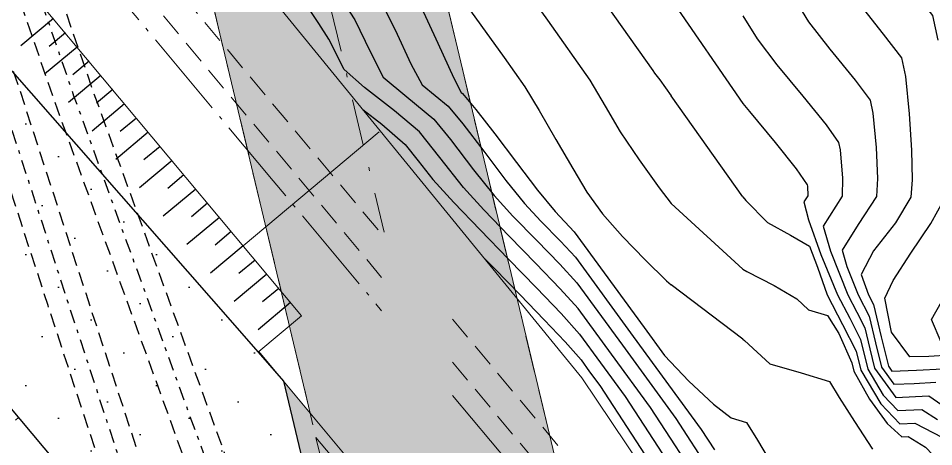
# Model space of a CAD drawing. Extents: x 106 to 63544, y 61 to 109321.
# Drawn here: x 62475.04 to 62499.8, y 108541.49 to 108553.07 of the extents above; entities that cross this region are included whole.
import ezdxf

# ---------------------------------------------------------------- set-up
doc = ezdxf.new("R2010")
doc.units = 0
doc.header["$LTSCALE"] = 1.000087
for name, pattern in [('ACAD_ISO04W100', [30, 24, -3, 0, -3]), ('NASCOSTA', [9.525, 6.35, -3.175]), ('TRATTEGGIATA', [0.75, 0.5, -0.25]), ('TRATTEGGIATA2', [9.525, 6.35, -3.175]), ('TRATTOPUNTO2', [0.5, 0.25, -0.125, 0, -0.125])]:
    doc.linetypes.add(name, pattern=pattern)
doc.layers.add('Colori bordi', color=5, linetype='Continuous', plot=False)
doc.layers.add('no_plot', color=5, linetype='Continuous', plot=False)
for name, color, linetype in [('Conduite 1000', 170, 'Continuous'), ('curve livello 5m', 7, 'Continuous'), ('Limite fiume', 6, 'Continuous'), ('LIN010TR', 2, 'NASCOSTA'), ('LIN018CO', 6, 'Continuous'), ('LIN018TR', 6, 'NASCOSTA'), ('LIN025CO', 7, 'Continuous'), ('LINCOLO-ROSSO-025', 10, 'Continuous'), ('pendenze', 2, 'Continuous'), ('sezioni', 7, 'Continuous'), ('TRATTCOLO-32', 255, 'Continuous')]:
    doc.layers.add(name, color=color, linetype=linetype)

# ---------------------------------------------------------------- blocks, each defined once
blk = doc.blocks.new('CONTORNO')
at = {"layer": 'Colori bordi', "lineweight": 0, "ltscale": 2, "flags": 128}
for points in [[(-22.578, 81.44), (16.586, -82.868), (15.866, -82.007), (19.27, -96.287), (18.407, -96.98), (19.153, -100.108)], [(28.44, -103.877), (26.165, -94.334), (26.165, -94.334), (25.446, -93.474), (-6.877, 42.135)]]:
    blk.add_lwpolyline(points, dxfattribs=at)

msp = doc.modelspace()

# ---------------------------------------------------------------- hatches: boundary and pattern name
at = {"layer": 'LINCOLO-ROSSO-025', "linetype": 'Continuous', "lineweight": 0}
h = msp.add_hatch(color=256, dxfattribs=at)
h.dxf.hatch_style = 1
h.paths.add_polyline_path([(62478.8584, 108572.7919), (62475.8623, 108572.0778), (62482.9361, 108542.3999), (62482.217, 108543.2607), (62485.165, 108530.8924), (62488.6474, 108531.7224)])
h.paths.add_polyline_path([(62481.8544, 108573.5061), (62478.8584, 108572.7919), (62488.6474, 108531.7224), (62491.6435, 108532.4366)])
at = {"layer": 'pendenze', "linetype": 'Continuous'}
h = msp.add_hatch(dxfattribs=at)
h.set_pattern_fill('DOTS', color=256, scale=20, angle=-44.99998, style=0)
h.set_pattern_definition([(315.0000179, (171133.71, 46447.7177), (1.325825076, 0.441942153), [0, -1.25])])
h.paths.add_polyline_path([(62481.7761, 108535.3665), (62481.2607, 108534.8784), (62472.4826, 108545.338), (62473.178, 108545.93), (62471.1019, 108548.5656), (62470.3662, 108547.9392), (62469.644, 108548.644), (62474.1625, 108552.4336), (62480.831, 108544.8392), (62482.217, 108543.2607), (62485.0257, 108531.4769)])

# ---------------------------------------------------------------- linework, layer by layer
at = {"layer": 'Conduite 1000', "linetype": 'TRATTEGGIATA2', "ltscale": 0.06, "flags": 128}
for points, elevation in [([(62462.9512, 108569.2657), (62468.4824, 108563.3128), (62474.0661, 108557.7872), (62475.014, 108556.5127), (62475.8059, 108554.7543), (62477.0424, 108551.1583), (62484.6732, 108530.1387), (62485.7963, 108527.9599), (62486.5393, 108527.0303), (62496.1466, 108515.4614), (62498.0152, 108513.1882), (62499.3142, 108511.6699), (62499.5082, 108511.4472), (62501.8597, 108508.7498), (62502.0441, 108508.5322), (62503.0963, 108507.2963), (62503.1689, 108507.2104), (62506.6693, 108502.9619), (62510.917, 108497.7962), (62515.1719, 108492.6229), (62520.1983, 108486.5526), (62525.2248, 108480.4821), (62530.3609, 108474.3132), (62535.4986, 108468.1441), (62540.212, 108462.4972), (62544.9265, 108456.8508), (62565.7129, 108432.084), (62567.1282, 108430.3596), (62568.4112, 108428.8976), (62569.1632, 108427.9614), (62570.1135, 108426.8345), (62570.4573, 108426.4502), (62575.0818, 108420.6623), (62582.3987, 108411.9698), (62582.7541, 108410.8717), (62581.736, 108410.5422), (62581.4452, 108411.4411), (62574.2544, 108419.9837), (62569.6399, 108425.7591), (62569.3056, 108426.1328), (62568.337, 108427.2813), (62567.5916, 108428.2094), (62566.3123, 108429.6671), (62564.8895, 108431.4007), (62544.106, 108456.1639), (62539.3905, 108461.8115), (62534.6768, 108467.4589), (62529.5386, 108473.6285), (62524.4016, 108479.7986), (62519.3742, 108485.8702), (62514.3466, 108491.9418), (62510.0905, 108497.1166), (62505.8435, 108502.2815), (62502.3472, 108506.525), (62502.2802, 108506.6043), (62501.2286, 108507.8395), (62501.0483, 108508.0522), (62498.7013, 108510.7445), (62498.5043, 108510.9707), (62497.1954, 108512.5006), (62495.3217, 108514.7799), (62485.7097, 108526.3544), (62484.894, 108527.375), (62483.6908, 108529.7093), (62476.0336, 108550.8017), (62474.8101, 108554.3597), (62474.086, 108555.9673), (62473.2559, 108557.0837), (62467.7138, 108562.568), (62462.1673, 108568.5373)], 279.04), ([(62463.4049, 108565.5735), (62465.1329, 108563.7906), (62469.0196, 108559.7935), (62472.9146, 108555.7891), (62473.7675, 108554.6834), (62474.27, 108553.5014), (62475.0525, 108551.2122), (62475.9588, 108548.4239), (62476.8635, 108545.6402), (62482.4028, 108528.7756), (62483.5984, 108526.2572), (62484.1581, 108525.6088), (62494.4369, 108513.4403), (62495.976, 108511.5754), (62496.9903, 108510.4562), (62498.4691, 108508.9416), (62499.9694, 108507.403), (62500.1422, 108507.2143), (62501.3406, 108505.9515), (62503.0506, 108503.8705), (62504.7675, 108501.7819), (62509.8891, 108495.6219), (62515.0136, 108489.4608), (62518.1954, 108485.6222), (62525.2642, 108477.0979), (62530.3913, 108470.9779), (62534.0317, 108466.6327), (62535.5287, 108464.845), (62535.6419, 108464.7079), (62536.737, 108463.4037), (62545.2421, 108453.2532), (62545.4179, 108453.0439), (62561.2042, 108434.2469), (62563.1658, 108431.8869), (62565.5613, 108428.9803), (62566.3957, 108428.0114), (62567.4178, 108426.7306), (62568.8053, 108425.0665), (62572.6235, 108420.4216), (62576.6085, 108415.6459), (62580.6584, 108410.7924), (62581.1523, 108409.3365), (62580.1391, 108408.9928), (62579.7091, 108410.2599), (62575.7869, 108414.9604), (62571.7994, 108419.7391), (62567.9811, 108424.3842), (62566.5886, 108426.0542), (62565.5718, 108427.3283), (62564.743, 108428.2909), (62562.3415, 108431.2047), (62560.3831, 108433.5609), (62544.5985, 108452.3558), (62544.4224, 108452.5655), (62535.9172, 108462.716), (62534.8195, 108464.0233), (62534.7059, 108464.161), (62533.2115, 108465.9455), (62529.5711, 108470.2908), (62524.4423, 108476.4128), (62517.3716, 108484.9394), (62514.1904, 108488.7772), (62509.0663, 108494.9378), (62503.9428, 108501.1001), (62502.2239, 108503.1912), (62500.5381, 108505.2427), (62499.3593, 108506.4847), (62499.1915, 108506.6682), (62497.7035, 108508.1941), (62496.2108, 108509.723), (62495.1665, 108510.8753), (62493.6156, 108512.7545), (62483.3444, 108524.9139), (62482.6939, 108525.6677), (62481.4073, 108528.3777), (62475.8465, 108545.3078), (62474.9412, 108548.0931), (62474.0375, 108550.8738), (62473.27, 108553.1186), (62472.8365, 108554.1386), (62472.1049, 108555.087), (62468.2524, 108559.0475), (62464.3651, 108563.0454), (62462.6366, 108564.8289)], 277.8334)]:
    msp.add_lwpolyline(points, close=True, dxfattribs=dict(at, elevation=elevation))
at = {"layer": 'Conduite 1000', "linetype": 'TRATTOPUNTO2', "ltscale": 1.5, "flags": 128}
for points, elevation in [([(62462.5593, 108568.9015), (62468.0981, 108562.9404), (62473.661, 108557.4355), (62474.55, 108556.24), (62475.308, 108554.557), (62476.538, 108550.98), (62484.182, 108529.924), (62485.3452, 108527.6675), (62486.1245, 108526.6924), (62495.7341, 108515.1206), (62497.6053, 108512.8444), (62498.9092, 108511.3203), (62499.1048, 108511.0959), (62501.454, 108508.401), (62501.6364, 108508.1859), (62502.6883, 108506.9503), (62502.758, 108506.8677), (62506.2564, 108502.6217), (62510.5037, 108497.4564), (62514.7592, 108492.2824), (62519.7862, 108486.2114), (62524.8132, 108480.1404), (62529.9497, 108473.9709), (62535.0877, 108467.8015), (62539.8012, 108462.1544), (62544.5162, 108456.5074), (62565.3012, 108431.7424), (62566.7202, 108430.0134), (62568.0014, 108428.5535), (62568.7501, 108427.6214), (62569.7096, 108426.4836), (62570.0486, 108426.1046), (62574.6681, 108420.323), (62581.9219, 108411.7054), (62582.245, 108410.707)], 279.04), ([(62463.0208, 108565.2012), (62464.749, 108563.418), (62468.636, 108559.4205), (62472.5098, 108555.4381), (62473.302, 108554.411), (62473.77, 108553.31), (62474.545, 108551.043), (62475.45, 108548.2585), (62476.355, 108545.474), (62481.9051, 108528.5766), (62483.1462, 108525.9624), (62483.7512, 108525.2614), (62494.0262, 108513.0974), (62495.5712, 108511.2253), (62496.6005, 108510.0896), (62498.0863, 108508.5678), (62499.5805, 108507.0356), (62499.7508, 108506.8495), (62500.9393, 108505.5971), (62502.6372, 108503.5309), (62504.3551, 108501.441), (62509.4777, 108495.2799), (62514.602, 108489.119), (62517.7835, 108485.2808), (62524.8532, 108476.7554), (62529.9812, 108470.6344), (62533.6216, 108466.2891), (62535.1173, 108464.503), (62535.2307, 108464.3656), (62536.3271, 108463.0599), (62544.8322, 108452.9094), (62545.0082, 108452.6999), (62560.7936, 108433.9039), (62562.7537, 108431.5458), (62565.1522, 108428.6356), (62565.9837, 108427.6699), (62567.0032, 108426.3924), (62568.3932, 108424.7254), (62572.2114, 108420.0804), (62576.1977, 108415.3031), (62580.1838, 108410.5261), (62580.6457, 108409.1646)], 277.8334)]:
    msp.add_lwpolyline(points, dxfattribs=dict(at, elevation=elevation))
at = {"layer": 'curve livello 5m', "color": 2}
msp.add_line((62494.6388, 108548.2479), (62492.6986, 108550.9804), dxfattribs=at)
at = {"layer": 'curve livello 5m', "color": 2, "flags": 128}
for points in [[(62482.6399, 108565.5103), (62483.6051, 108564.1732), (62484.8401, 108562.4624), (62485.3961, 108561.6209), (62486.0528, 108560.5936), (62486.7407, 108559.5084), (62487.3901, 108558.4931), (62487.9315, 108557.6755), (62487.9315, 108557.6755), (62489.0048, 108556.2025), (62490.03, 108554.7515), (62490.5244, 108554.0339), (62492.2035, 108551.6587), (62492.2461, 108551.5891), (62492.3894, 108551.4072), (62492.6986, 108550.9804)], [(62499.9174, 108552.4848), (62499.7795, 108553.1511), (62499.1869, 108553.9035), (62498.6233, 108554.825), (62496.8859, 108557.7155), (62496.0002, 108559.1836), (62495.3707, 108560.0726), (62495.2743, 108560.2064), (62495.2454, 108560.2457), (62495.1589, 108560.3814), (62494.6388, 108561.1803)], [(62483.877, 108553.441), (62484.141, 108553.0289), (62484.141, 108553.0289), (62484.559, 108552.1724), (62484.9072, 108551.4817), (62484.9072, 108551.4817), (62485.5476, 108550.9463), (62486.2801, 108550.3503), (62486.2801, 108550.3503), (62486.7304, 108549.7971), (62487.3559, 108548.9747), (62487.9071, 108548.2799), (62487.9071, 108548.2799), (62488.4206, 108547.7249), (62489.0636, 108547.0656), (62489.689, 108546.4232), (62490.1498, 108545.9187), (62490.1498, 108545.9187), (62491.3784, 108544.236), (62492.823, 108542.2576), (62493.7377, 108540.8544)], [(62494.6388, 108548.2479), (62494.7151, 108548.1462), (62494.7151, 108548.1462), (62495.3043, 108547.5513), (62495.9248, 108547.2129), (62496.4413, 108546.9149), (62496.4413, 108546.9149), (62496.6523, 108546.3463), (62496.9138, 108545.6016), (62496.9138, 108545.6016), (62497.3337, 108544.7979), (62497.7049, 108544.0746), (62497.7049, 108544.0746), (62497.8285, 108543.5643), (62498.3673, 108542.6557), (62498.8802, 108542.1136), (62498.8802, 108542.1136), (62499.2924, 108542.1326), (62500.0399, 108541.7449)], [(62500.2345, 108543.9696), (62499.6666, 108543.9345), (62499.1558, 108543.9199), (62498.661, 108544.5924), (62498.4774, 108545.5044), (62498.6992, 108545.99), (62499.1837, 108546.728), (62499.7204, 108547.5298), (62500.099, 108548.2066)]]:
    msp.add_lwpolyline(points, dxfattribs=at)
at = {"layer": 'Limite fiume', "color": 2, "linetype": 'Continuous', "flags": 128}
msp.add_lwpolyline([(62481.7761, 108535.3665), (62481.2607, 108534.8784), (62472.4826, 108545.338), (62473.178, 108545.93), (62471.1019, 108548.5656), (62470.3662, 108547.9392), (62469.644, 108548.644), (62474.1625, 108552.4336), (62480.831, 108544.8392), (62482.217, 108543.2607), (62485.0257, 108531.4769)], close=True, dxfattribs=at)
at = {"layer": 'LIN010TR', "linetype": 'TRATTOPUNTO2', "lineweight": 0, "ltscale": 5, "flags": 128}
msp.add_lwpolyline([(62455.1449, 108672.2807), (62484.9356, 108547.2953)], dxfattribs=at)
at = {"layer": 'LIN010TR', "lineweight": 0, "ltscale": 0.1, "flags": 128}
for points in [[(62453.1999, 108579.6271), (62465.895, 108569.9445), (62482.9458, 108549.5354), (62484.8688, 108547.2336)], [(62452.691, 108579.0774), (62465.3763, 108569.4022), (62482.9458, 108548.3724), (62484.8688, 108546.0706)], [(62486.7831, 108544.9424), (62492.6369, 108537.9356), (62523.5234, 108500.966)], [(62486.7831, 108543.7794), (62492.6369, 108536.7726), (62523.5234, 108499.803)]]:
    msp.add_lwpolyline(points, dxfattribs=at)
at = {"layer": 'LIN018CO', "color": 2}
for p, q in [((62475.9935, 108553.0628), (62475.1129, 108552.327)), ((62476.3141, 108552.6791), (62475.8755, 108552.3127)), ((62476.6347, 108552.2954), (62475.754, 108551.5596)), ((62476.9553, 108551.9116), (62476.5167, 108551.5452)), ((62477.2758, 108551.5279), (62476.3952, 108550.7922)), ((62477.5964, 108551.1442), (62477.1578, 108550.7778)), ((62477.917, 108550.7605), (62477.0363, 108550.0248)), ((62478.2375, 108550.3768), (62477.799, 108550.0104)), ((62478.5581, 108549.9931), (62477.6775, 108549.2574)), ((62478.8787, 108549.6094), (62478.4401, 108549.243)), ((62479.1993, 108549.2257), (62478.3186, 108548.4899)), ((62479.5198, 108548.842), (62479.0813, 108548.4756)), ((62479.8404, 108548.4583), (62478.9598, 108547.7225)), ((62480.161, 108548.0745), (62479.7224, 108547.7081)), ((62480.4815, 108547.6908), (62479.6009, 108546.9551)), ((62480.8021, 108547.3071), (62480.3635, 108546.9407)), ((62481.1227, 108546.9234), (62480.2421, 108546.1877)), ((62481.4433, 108546.5397), (62481.0047, 108546.1733)), ((62481.7638, 108546.156), (62480.8832, 108545.4203)), ((62482.0844, 108545.7723), (62481.6458, 108545.4059)), ((62482.405, 108545.3886), (62481.5243, 108544.6528))]:
    msp.add_line(p, q, dxfattribs=at)
at = {"layer": 'LIN018TR', "linetype": 'ACAD_ISO04W100', "lineweight": 0, "ltscale": 0.1, "flags": 128}
for points in [[(62454.8964, 108581.0445), (62481.9384, 108548.6765), (62484.8688, 108545.169)], [(62486.7831, 108542.8777), (62523.5234, 108498.9013)]]:
    msp.add_lwpolyline(points, dxfattribs=at)
at = {"layer": 'LIN025CO', "linetype": 'TRATTEGGIATA', "lineweight": 0, "ltscale": 2}
for p, q in [((62445.6424, 108725.4317), (62491.9526, 108531.1397)), ((62439.6502, 108724.004), (62483.0922, 108541.7451))]:
    msp.add_line(p, q, dxfattribs=at)
at = {"layer": 'LIN025CO', "linetype": 'Continuous', "lineweight": 0}
for p, q in [((62482.217, 108543.2607), (62486.5478, 108525.0908)), ((62482.217, 108543.2607), (62492.5158, 108530.9335)), ((62483.0922, 108541.7451), (62487.0342, 108525.2067)), ((62483.0922, 108541.7451), (62491.9527, 108531.1396))]:
    msp.add_line(p, q, dxfattribs=at)
at = {"layer": 'no_plot'}
for p, q in [((62492.6986, 108553.5848), (62494.6388, 108550.7723)), ((62492.6986, 108548.0699), (62494.6388, 108546.2886)), ((62494.6388, 108544.4038), (62492.6986, 108545.8672))]:
    msp.add_line(p, q, dxfattribs=at)
at = {"layer": 'no_plot', "flags": 128}
for points in [[(62474.6471, 108573.7409), (62475.0892, 108573.3409), (62475.39, 108572.7902), (62475.7858, 108571.9522), (62476.1508, 108571.2448), (62477.5183, 108569.3655), (62478.284, 108568.327), (62478.7005, 108567.8217), (62479.1978, 108567.2353), (62479.5965, 108566.7502), (62481.732, 108563.7922), (62484.0619, 108560.5647), (62484.4642, 108559.9476), (62484.9281, 108559.2167), (62485.3221, 108558.6132), (62487.6235, 108555.4548), (62488.4944, 108554.2221), (62489.3532, 108553.0234), (62490.5001, 108551.4011), (62490.9136, 108550.7002), (62491.3235, 108550.0059), (62491.8352, 108549.2479), (62492.3735, 108548.4931), (62492.6986, 108548.0699)], [(62494.6388, 108558.587), (62494.93, 108558.1826), (62496.7241, 108555.1976), (62497.7987, 108553.4406), (62498.4318, 108552.6466), (62498.9286, 108552.0061), (62499.0341, 108551.4963), (62499.1374, 108550.4887), (62499.2004, 108549.5088), (62499.2164, 108548.7091), (62499.1785, 108548.2422), (62498.7699, 108547.54), (62498.1748, 108546.7872), (62497.8378, 108546.1456), (62498.0344, 108545.5995), (62498.1708, 108545.336), (62498.377, 108544.465), (62498.5741, 108543.6713), (62498.6701, 108543.5388), (62499.3359, 108543.5625), (62500.0461, 108543.6022)], [(62494.6388, 108555.8799), (62494.825, 108555.5702), (62496.4106, 108552.9777), (62496.9881, 108552.2388), (62497.6791, 108551.3987), (62498.0777, 108550.861), (62498.1508, 108550.5079), (62498.2403, 108549.5762), (62498.2773, 108548.7413), (62498.2509, 108548.2535), (62497.7585, 108547.5037), (62497.3221, 108546.8011), (62497.45, 108546.3627), (62497.7542, 108545.6), (62498.0544, 108545.0207), (62498.2248, 108544.3006), (62498.3877, 108543.6445), (62498.7226, 108543.1825), (62499.2719, 108543.2021), (62499.8577, 108543.2348)], [(62486.9211, 108553.7729), (62488.182, 108552.013), (62488.7395, 108551.2243), (62489.1298, 108550.5816), (62489.5832, 108549.794), (62490.0349, 108549.0098), (62490.4197, 108548.3772), (62490.8387, 108547.7897), (62491.3818, 108547.1781), (62491.9926, 108546.5403), (62492.5691, 108545.9793), (62492.6986, 108545.8672)], [(62493.6052, 108540.3024), (62492.1375, 108542.5539), (62491.0834, 108543.9976), (62490.1868, 108545.2255), (62489.7008, 108545.7639), (62489.0429, 108546.4462), (62488.3172, 108547.1864), (62487.6281, 108547.8985), (62487.0799, 108548.4966), (62487.0799, 108548.4966), (62486.4453, 108549.3095), (62485.8935, 108550.0062), (62485.8935, 108550.0062), (62485.2204, 108550.5748), (62484.4036, 108551.1999), (62483.8523, 108551.6884), (62483.8523, 108551.6884), (62483.4442, 108552.5125), (62483.174, 108552.9295), (62482.6764, 108553.6782)], [(62484.8379, 108553.5452), (62485.2299, 108552.7623), (62485.6611, 108551.8417), (62485.9621, 108551.2749), (62486.6666, 108550.6944), (62487.0626, 108550.2189), (62487.6283, 108549.48), (62488.2301, 108548.6905), (62488.7343, 108548.0632), (62489.1773, 108547.5905), (62489.7082, 108547.0478), (62490.1128, 108546.6119), (62491.6734, 108544.4744), (62493.5084, 108541.9613), (62493.8701, 108541.4065)], [(62485.8851, 108553.4871), (62486.3861, 108552.3978), (62486.824, 108551.4581), (62487.017, 108551.0682), (62487.0531, 108551.0385), (62487.4158, 108550.6108), (62487.931, 108549.9456), (62488.5157, 108549.175), (62489.0869, 108548.4312), (62489.5615, 108547.8465), (62490.0757, 108547.3051), (62491.9685, 108544.7129), (62492.5216, 108543.9554), (62493.1797, 108543.2634), (62493.8456, 108542.64), (62494.3195, 108542.2722), (62494.7334, 108542.1512), (62495.0323, 108541.6692), (62495.6133, 108540.698)], [(62494.6388, 108553.1421), (62495.0224, 108552.5148), (62495.5601, 108551.8154), (62496.2577, 108550.9657), (62496.8887, 108550.1908), (62497.2269, 108549.716), (62497.2675, 108549.5195), (62497.3317, 108548.7532), (62497.3232, 108548.2648), (62496.8063, 108547.4565), (62497.0041, 108546.7791), (62497.4741, 108545.6006), (62497.7202, 108545.1294), (62497.9379, 108544.7053), (62498.0726, 108544.1363), (62498.2013, 108543.6178), (62498.7751, 108542.8262), (62499.6693, 108542.8674), (62500.2832, 108542.4448)], [(62494.6388, 108550.7723), (62494.8177, 108550.5525), (62495.5102, 108549.7129), (62496.0777, 108549.0046), (62496.376, 108548.571), (62496.3842, 108548.5311), (62496.3956, 108548.2761), (62496.2905, 108548.1119), (62496.4112, 108547.6228), (62496.7458, 108546.6929), (62497.194, 108545.6011), (62497.527, 108544.9637), (62497.8214, 108544.3899), (62498.0149, 108543.591), (62498.4313, 108542.8888), (62498.8276, 108542.4699), (62499.4808, 108542.5), (62499.9056, 108542.2335)], [(62484.3605, 108550.608), (62484.876, 108550.2111), (62485.507, 108549.6622), (62485.8538, 108549.2243), (62486.2526, 108548.7133), (62486.8205, 108548.0893), (62487.5288, 108547.3514), (62488.3004, 108546.5632), (62489.0582, 108545.7882), (62489.7251, 108545.0901), (62490.2238, 108544.5323), (62490.7883, 108543.7592), (62491.4521, 108542.8502), (62493.4728, 108539.7503)], [(62487.6262, 108546.6105), (62487.9189, 108546.312), (62488.6176, 108545.5985), (62489.2673, 108544.9268), (62489.8283, 108544.3294), (62490.2609, 108543.8391), (62490.4933, 108543.5208), (62490.7666, 108543.1465), (62493.3404, 108539.1982)], [(62494.6388, 108546.2886), (62494.7432, 108546.2267), (62495.4843, 108545.8475), (62496.0958, 108545.4893), (62496.4163, 108545.1893), (62496.9246, 108545.0406), (62497.2321, 108544.5578), (62497.5885, 108543.7592), (62497.6421, 108543.5376), (62498.0626, 108542.7772), (62498.5406, 108542.1178), (62498.9327, 108541.7573), (62499.104, 108541.7652), (62499.5793, 108541.4836), (62499.9676, 108541.0772)], [(62500.0032, 108544.3177), (62499.7392, 108544.9342), (62500.014, 108545.4104)], [(62494.6388, 108544.4038), (62494.6804, 108544.3643), (62495.3679, 108543.7308), (62496.2118, 108543.4933), (62496.9782, 108543.2598), (62497.2398, 108542.8279), (62497.6599, 108542.1762), (62498.1481, 108541.4281)]]:
    msp.add_lwpolyline(points, dxfattribs=at)
at = {"layer": 'pendenze', "linetype": 'Continuous', "flags": 128}
msp.add_lwpolyline([(62475.0436, 108542.2865), (62474.9667, 108542.2075)], dxfattribs=at)
at = {"layer": 'sezioni', "linetype": 'Continuous', "lineweight": 0}
for p, q in [((62471.0101, 108566.9497), (62490.2868, 108543.3538)), ((62468.2998, 108562.2718), (62482.7015, 108545.0337)), ((62484.8052, 108550), (62481.1227, 108546.9234)), ((62482.7015, 108545.0337), (62481.5438, 108544.0665)), ((62481.5438, 108544.0665), (62482.217, 108543.2607)), ((62493.868, 108538.0256), (62490.2868, 108543.3538))]:
    msp.add_line(p, q, dxfattribs=at)

# ---------------------------------------------------------------- block references
at = {"layer": 'TRATTCOLO-32', "linetype": 'Continuous', "lineweight": 0, "rotation": 1.794126789622408e-05}
msp.add_blockref('CONTORNO', (62466.3505, 108625.268), dxfattribs=at)

doc.saveas('drawing.dxf')
